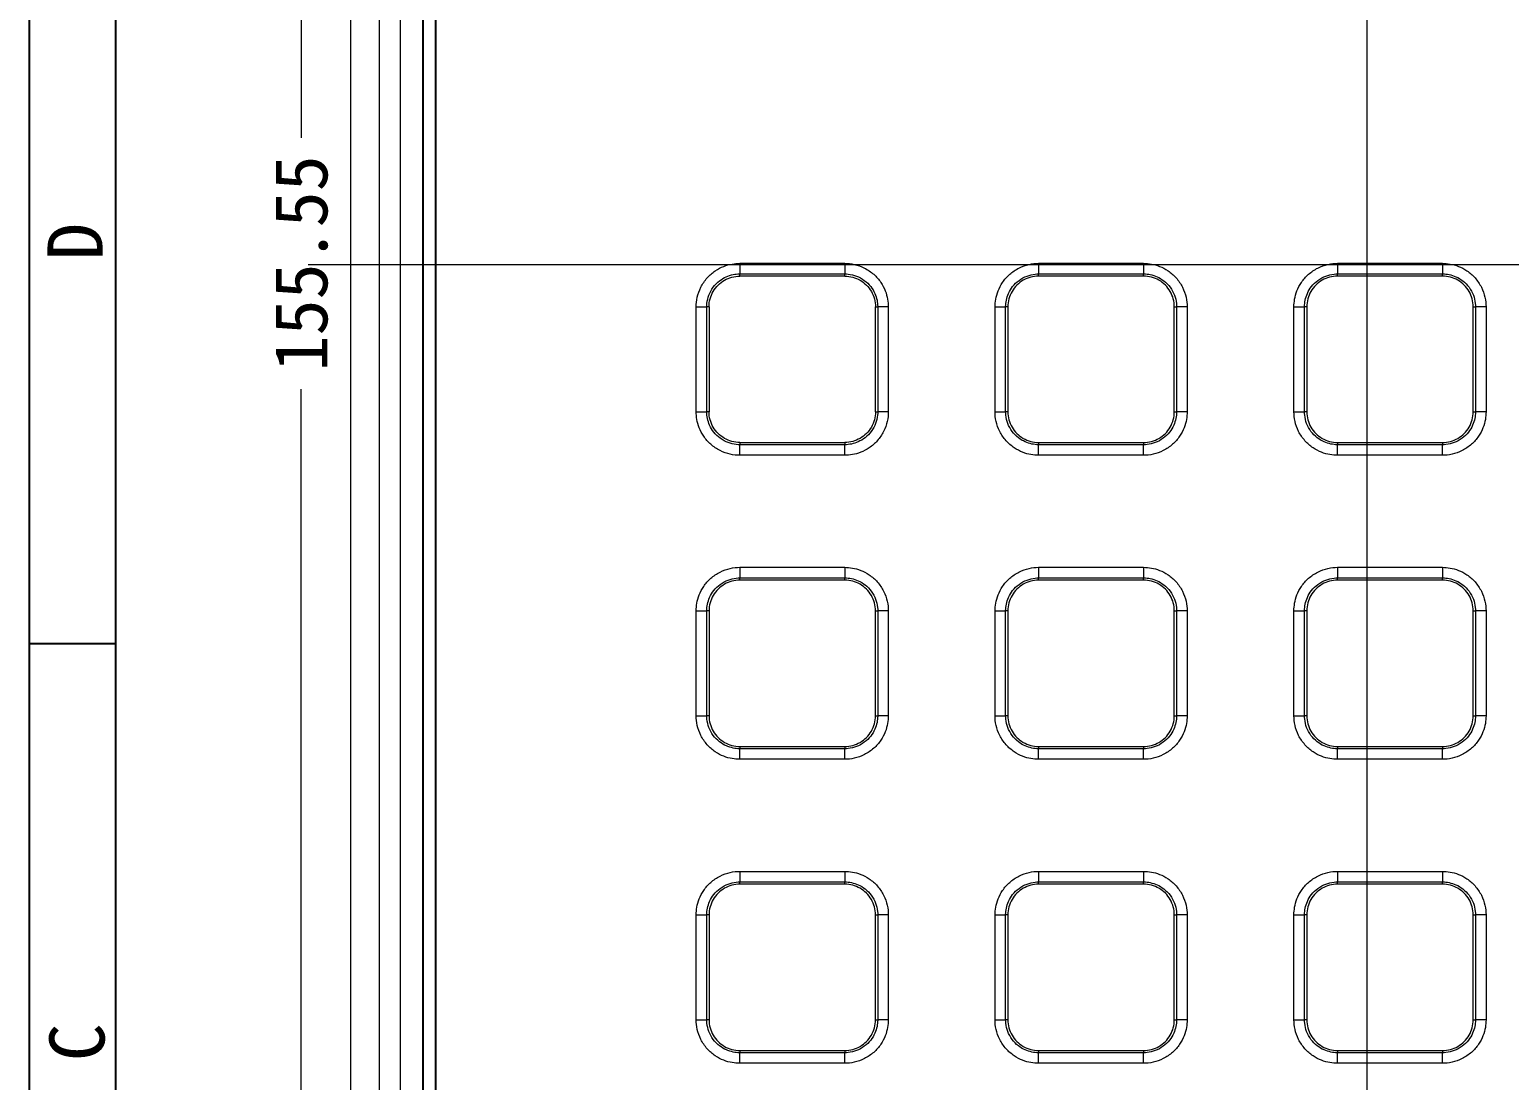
# Model space of a CAD drawing. Header units: inches. Extents: x 891 to 1249, y 156 to 796.
# Drawn here: x 895 to 964.8, y 654.4 to 704 of the extents above; entities that cross this region are included whole.
import ezdxf
from ezdxf.enums import TextEntityAlignment as Align
from ezdxf.lldxf.tags import DXFTag

# ---------------------------------------------------------------- set-up
doc = ezdxf.new("R2010")
doc.units = ezdxf.units.IN
doc.header["$MEASUREMENT"] = 0
doc.layers.add('10', color=7, linetype='Continuous', true_color=0xffffff)
doc.layers.add('50', color=7, linetype='Continuous')
doc.layers.add('dim', color=82, linetype='Continuous', lineweight=9)
doc.styles.add('宋体', font='SimSun.ttf', dxfattribs={"width": 0.7})
tags = doc.linetypes.add('PHANTOM', pattern=[2.5, 1.25, -0.25, 0.25, -0.25, 0.25, -0.25]).pattern_tags.tags
tags[14:15] = [DXFTag(74, 4), DXFTag(75, 0), DXFTag(340, '0'), DXFTag(46, 0.0), DXFTag(50, 0.0), DXFTag(44, 0.0), DXFTag(45, 0.0)]
tags[12:13] = [DXFTag(74, 4), DXFTag(75, 0), DXFTag(340, '0'), DXFTag(46, 0.0), DXFTag(50, 0.0), DXFTag(44, 0.0), DXFTag(45, 0.0)]
tags[10:11] = [DXFTag(74, 4), DXFTag(75, 0), DXFTag(340, '0'), DXFTag(46, 0.0), DXFTag(50, 0.0), DXFTag(44, 0.0), DXFTag(45, 0.0)]
tags[8:9] = [DXFTag(74, 4), DXFTag(75, 0), DXFTag(340, '0'), DXFTag(46, 0.0), DXFTag(50, 0.0), DXFTag(44, 0.0), DXFTag(45, 0.0)]
tags[6:7] = [DXFTag(74, 4), DXFTag(75, 0), DXFTag(340, '0'), DXFTag(46, 0.0), DXFTag(50, 0.0), DXFTag(44, 0.0), DXFTag(45, 0.0)]
tags[4:5] = [DXFTag(74, 4), DXFTag(75, 0), DXFTag(340, '0'), DXFTag(46, 0.0), DXFTag(50, 0.0), DXFTag(44, 0.0), DXFTag(45, 0.0)]
doc.dimstyles.new('2.5', dxfattribs={"dimtxt": 2.5, "dimasz": 2, "dimexe": 0.1, "dimexo": 0.1, "dimgap": 0.1, "dimtad": 0, "dimzin": 0, "dimdsep": 46, "dimtxsty": 'Standard', "dimcen": 0, "dimclrd": 4, "dimclre": 4, "dimclrt": 3, "dimadec": 1, "dimazin": 0, "dimtfac": 1, "dimtofl": 0, "dimtmove": 0, "dimatfit": 3, "dimfxl": 0.18, "dimtolj": 1, "dimtzin": 0, "dimlwd": 9, "dimlwe": 9, "dimarcsym": 0})

# ---------------------------------------------------------------- blocks, each defined once
blk = doc.blocks.new('7')
blk.add_line((2015.951, 384.693), (2010.951, 384.693))
for points in [[(2420.951, 241.193), (2010.951, 241.193), (2010.951, 528.193), (2420.951, 528.193)], [(2415.951, 246.193), (2015.951, 246.193), (2015.951, 523.193), (2415.951, 523.193)]]:
    blk.add_lwpolyline(points, close=True)
at = {"style": '宋体'}
for s, p in [('D', (2013.589, 408.033)), ('C', (2013.699, 361.546))]:
    blk.add_text(s, height=3.2, rotation=90, dxfattribs=at).set_placement(p, align=Align.MIDDLE)
blk = doc.blocks.new('*D91')
at = {"layer": 'Defpoints', "color": 0, "lineweight": 9}
for p in [(907.811, 770.718), (958.072, 770.718), (958.075, 615.169)]:
    blk.add_point(p, dxfattribs=at)
at = {"layer": 'dim', "color": 4, "lineweight": 9}
for p, q in [((957.972, 770.718), (907.711, 770.718)), ((907.811, 768.718), (907.811, 698.877)), ((907.811, 617.169), (907.811, 687.01)), ((957.975, 615.169), (907.711, 615.169))]:
    blk.add_line(p, q, dxfattribs=at)
for points in [[(907.478, 768.718), (908.145, 768.718), (907.811, 770.718)], [(907.478, 617.169), (908.145, 617.169), (907.811, 615.169)]]:
    blk.add_solid(points, dxfattribs=at)
at = {"layer": 'dim', "color": 3, "lineweight": 9, "insert": (907.811, 692.944), "char_height": 2.5, "attachment_point": 5, "rotation": 90}
blk.add_mtext('\\A1;155.55', dxfattribs=at)

msp = doc.modelspace()

# ---------------------------------------------------------------- linework, layer by layer
at = {"layer": '10', "color": 1, "linetype": 'PHANTOM', "lineweight": 9, "ltscale": 8}
for p, q in [((958.072, 773.764), (958.072, 611.962)), ((908.14, 692.892), (1008.005, 692.892))]:
    msp.add_line(p, q, dxfattribs=at)
at = {"layer": '10', "color": 7, "lineweight": 9}
for p, q in [((910.139, 634.614), (910.139, 756.688)), ((911.495, 634.617), (911.495, 756.688)), ((912.494, 634.621), (912.494, 756.688)), ((913.55, 634.623), (913.55, 756.691)), ((913.576, 634.623), (913.576, 756.691)), ((914.128, 712.392), (914.128, 634.621)), ((914.154, 712.392), (914.154, 634.621)), ((928.496, 692.948), (933.448, 692.948)), ((928.496, 692.948), (928.496, 692.448)), ((942.596, 692.948), (947.548, 692.948)), ((947.548, 692.948), (947.548, 692.448)), ((956.696, 692.948), (961.648, 692.948)), ((961.648, 692.948), (961.648, 692.448)), ((928.496, 692.448), (933.448, 692.448)), ((928.496, 692.342), (928.496, 692.448)), ((933.448, 692.342), (928.496, 692.342)), ((933.448, 692.342), (933.448, 692.448)), ((942.596, 692.448), (947.548, 692.448)), ((942.596, 692.342), (942.596, 692.448)), ((947.548, 692.342), (942.596, 692.342)), ((947.548, 692.342), (947.548, 692.448)), ((956.696, 692.448), (961.648, 692.448)), ((956.696, 692.342), (956.696, 692.448)), ((961.648, 692.342), (956.696, 692.342)), ((961.648, 692.342), (961.648, 692.448)), ((926.441, 685.94), (926.441, 690.893)), ((926.94, 685.94), (926.94, 690.893)), ((927.047, 690.893), (926.94, 690.893)), ((927.047, 690.893), (927.047, 685.94)), ((934.897, 685.94), (934.897, 690.893)), ((934.897, 690.893), (935.004, 690.893)), ((935.503, 690.893), (935.004, 690.893)), ((935.004, 690.893), (935.004, 685.94)), ((935.503, 690.893), (935.503, 685.94)), ((940.541, 685.94), (940.541, 690.893)), ((940.541, 690.893), (941.04, 690.893)), ((941.04, 685.94), (941.04, 690.893)), ((941.147, 690.893), (941.04, 690.893)), ((941.147, 690.893), (941.147, 685.94)), ((948.997, 685.94), (948.997, 690.893)), ((948.997, 690.893), (949.104, 690.893)), ((949.104, 690.893), (949.104, 685.94)), ((949.603, 690.893), (949.603, 685.94)), ((954.641, 685.94), (954.641, 690.893)), ((954.641, 690.893), (955.14, 690.893)), ((955.14, 685.94), (955.14, 690.893)), ((955.247, 690.893), (955.14, 690.893)), ((955.247, 690.893), (955.247, 685.94)), ((963.097, 690.893), (963.204, 690.893)), ((963.097, 685.94), (963.097, 690.893)), ((963.204, 690.893), (963.204, 685.94)), ((963.703, 690.893), (963.703, 685.94)), ((926.441, 685.94), (926.94, 685.94)), ((927.047, 685.94), (926.94, 685.94)), ((934.897, 685.94), (935.004, 685.94)), ((941.147, 685.94), (941.04, 685.94)), ((948.997, 685.94), (949.104, 685.94)), ((949.603, 685.94), (949.104, 685.94)), ((955.247, 685.94), (955.14, 685.94)), ((963.097, 685.94), (963.204, 685.94)), ((963.703, 685.94), (963.204, 685.94)), ((928.496, 684.491), (928.496, 684.385)), ((928.496, 684.491), (933.448, 684.491)), ((933.448, 684.385), (928.496, 684.385)), ((933.448, 684.491), (933.448, 684.385)), ((933.448, 683.886), (933.448, 684.385)), ((942.596, 684.491), (942.596, 684.385)), ((942.596, 684.491), (947.548, 684.491)), ((942.596, 683.886), (942.596, 684.385)), ((947.548, 684.385), (942.596, 684.385)), ((947.548, 684.491), (947.548, 684.385)), ((956.696, 684.491), (956.696, 684.385)), ((956.696, 684.491), (961.648, 684.491)), ((956.696, 683.886), (956.696, 684.385)), ((961.648, 684.385), (956.696, 684.385)), ((961.648, 684.491), (961.648, 684.385)), ((933.448, 683.886), (928.496, 683.886)), ((947.548, 683.886), (942.596, 683.886)), ((961.648, 683.886), (956.696, 683.886)), ((928.496, 678.598), (933.448, 678.598)), ((933.448, 678.598), (933.448, 678.098)), ((942.596, 678.598), (947.548, 678.598)), ((947.548, 678.598), (947.548, 678.098)), ((956.696, 678.598), (961.648, 678.598)), ((961.648, 678.598), (961.648, 678.098)), ((928.496, 678.098), (933.448, 678.098)), ((928.496, 677.992), (928.496, 678.098)), ((933.448, 677.992), (928.496, 677.992)), ((933.448, 677.992), (933.448, 678.098)), ((942.596, 678.098), (947.548, 678.098)), ((942.596, 677.992), (942.596, 678.098)), ((947.548, 677.992), (942.596, 677.992)), ((947.548, 677.992), (947.548, 678.098)), ((956.696, 678.098), (961.648, 678.098)), ((956.696, 677.992), (956.696, 678.098)), ((961.648, 677.992), (956.696, 677.992)), ((961.648, 677.992), (961.648, 678.098)), ((926.441, 671.59), (926.441, 676.543)), ((926.441, 676.543), (926.94, 676.543)), ((926.94, 671.59), (926.94, 676.543)), ((927.047, 676.543), (926.94, 676.543)), ((927.047, 676.543), (927.047, 671.59)), ((934.897, 671.59), (934.897, 676.543)), ((934.897, 676.543), (935.004, 676.543)), ((935.004, 676.543), (935.004, 671.59)), ((935.503, 676.543), (935.503, 671.59)), ((940.541, 671.59), (940.541, 676.543)), ((940.541, 676.543), (941.04, 676.543)), ((941.04, 671.59), (941.04, 676.543)), ((941.147, 676.543), (941.04, 676.543)), ((941.147, 676.543), (941.147, 671.59)), ((948.997, 671.59), (948.997, 676.543)), ((948.997, 676.543), (949.104, 676.543)), ((949.104, 676.543), (949.104, 671.59)), ((949.603, 676.543), (949.603, 671.59)), ((954.641, 671.59), (954.641, 676.543)), ((954.641, 676.543), (955.14, 676.543)), ((955.14, 671.59), (955.14, 676.543)), ((955.247, 676.543), (955.14, 676.543)), ((955.247, 676.543), (955.247, 671.59)), ((963.097, 671.59), (963.097, 676.543)), ((963.097, 676.543), (963.204, 676.543)), ((963.204, 676.543), (963.204, 671.59)), ((963.703, 676.543), (963.703, 671.59)), ((927.047, 671.59), (926.94, 671.59)), ((934.897, 671.59), (935.004, 671.59)), ((935.503, 671.59), (935.004, 671.59)), ((941.147, 671.59), (941.04, 671.59)), ((948.997, 671.59), (949.104, 671.59)), ((949.603, 671.59), (949.104, 671.59)), ((955.247, 671.59), (955.14, 671.59)), ((963.097, 671.59), (963.204, 671.59)), ((963.703, 671.59), (963.204, 671.59)), ((928.496, 670.141), (928.496, 670.035)), ((928.496, 670.141), (933.448, 670.141)), ((928.496, 669.536), (928.496, 670.035)), ((933.448, 670.035), (928.496, 670.035)), ((933.448, 669.536), (928.496, 669.536)), ((933.448, 670.141), (933.448, 670.035)), ((942.596, 670.141), (942.596, 670.035)), ((942.596, 670.141), (947.548, 670.141)), ((942.596, 669.536), (942.596, 670.035)), ((947.548, 670.035), (942.596, 670.035)), ((947.548, 669.536), (942.596, 669.536)), ((947.548, 670.141), (947.548, 670.035)), ((956.696, 670.141), (956.696, 670.035)), ((956.696, 670.141), (961.648, 670.141)), ((956.696, 669.536), (956.696, 670.035)), ((961.648, 670.035), (956.696, 670.035)), ((961.648, 669.536), (956.696, 669.536)), ((961.648, 670.141), (961.648, 670.035)), ((928.496, 664.248), (933.448, 664.248)), ((933.448, 664.248), (933.448, 663.748)), ((942.596, 664.248), (947.548, 664.248)), ((947.548, 664.248), (947.548, 663.748)), ((956.696, 664.248), (961.648, 664.248)), ((961.648, 664.248), (961.648, 663.748)), ((928.496, 663.748), (933.448, 663.748)), ((928.496, 663.642), (928.496, 663.748)), ((933.448, 663.642), (928.496, 663.642)), ((933.448, 663.642), (933.448, 663.748)), ((942.596, 663.748), (947.548, 663.748)), ((942.596, 663.642), (942.596, 663.748)), ((947.548, 663.642), (942.596, 663.642)), ((947.548, 663.642), (947.548, 663.748)), ((956.696, 663.748), (961.648, 663.748)), ((956.696, 663.642), (956.696, 663.748)), ((961.648, 663.642), (956.696, 663.642)), ((961.648, 663.642), (961.648, 663.748)), ((926.441, 657.24), (926.441, 662.193)), ((926.441, 662.193), (926.94, 662.193)), ((926.94, 657.24), (926.94, 662.193)), ((927.047, 662.193), (926.94, 662.193)), ((927.047, 662.193), (927.047, 657.24)), ((934.897, 657.24), (934.897, 662.193)), ((934.897, 662.193), (935.004, 662.193)), ((935.004, 662.193), (935.004, 657.24)), ((935.503, 662.193), (935.503, 657.24)), ((940.541, 657.24), (940.541, 662.193)), ((940.541, 662.193), (941.04, 662.193)), ((941.04, 657.24), (941.04, 662.193)), ((941.147, 662.193), (941.04, 662.193)), ((941.147, 662.193), (941.147, 657.24)), ((948.997, 657.24), (948.997, 662.193)), ((948.997, 662.193), (949.104, 662.193)), ((949.104, 662.193), (949.104, 657.24)), ((949.603, 662.193), (949.603, 657.24)), ((954.641, 657.24), (954.641, 662.193)), ((954.641, 662.193), (955.14, 662.193)), ((955.14, 657.24), (955.14, 662.193)), ((955.247, 662.193), (955.14, 662.193)), ((955.247, 662.193), (955.247, 657.24)), ((963.097, 657.24), (963.097, 662.193)), ((963.097, 662.193), (963.204, 662.193)), ((963.204, 662.193), (963.204, 657.24)), ((963.703, 662.193), (963.703, 657.24)), ((927.047, 657.24), (926.94, 657.24)), ((934.897, 657.24), (935.004, 657.24)), ((935.503, 657.24), (935.004, 657.24)), ((941.147, 657.24), (941.04, 657.24)), ((948.997, 657.24), (949.104, 657.24)), ((949.603, 657.24), (949.104, 657.24)), ((955.247, 657.24), (955.14, 657.24)), ((963.097, 657.24), (963.204, 657.24)), ((963.703, 657.24), (963.204, 657.24)), ((928.496, 655.791), (928.496, 655.685)), ((928.496, 655.791), (933.448, 655.791)), ((928.496, 655.186), (928.496, 655.685)), ((933.448, 655.685), (928.496, 655.685)), ((933.448, 655.791), (933.448, 655.685)), ((942.596, 655.791), (942.596, 655.685)), ((942.596, 655.791), (947.548, 655.791)), ((942.596, 655.186), (942.596, 655.685)), ((947.548, 655.685), (942.596, 655.685)), ((947.548, 655.791), (947.548, 655.685)), ((956.696, 655.791), (956.696, 655.685)), ((956.696, 655.791), (961.648, 655.791)), ((956.696, 655.186), (956.696, 655.685)), ((961.648, 655.685), (956.696, 655.685)), ((961.648, 655.791), (961.648, 655.685)), ((933.448, 655.186), (928.496, 655.186)), ((947.548, 655.186), (942.596, 655.186)), ((961.648, 655.186), (956.696, 655.186))]:
    msp.add_line(p, q, dxfattribs=at)
for points in [[(926.441, 690.893), (926.441, 691.039), (926.47, 691.337), (926.64, 691.828), (926.945, 692.276), (927.338, 692.614), (927.742, 692.82), (928.136, 692.928), (928.378, 692.948), (928.496, 692.948)], [(933.448, 692.948), (933.595, 692.948), (933.893, 692.918), (934.384, 692.749), (934.832, 692.443), (935.169, 692.05), (935.375, 691.647), (935.483, 691.253), (935.503, 691.01), (935.503, 690.893)], [(940.541, 690.893), (940.541, 691.01), (940.561, 691.253), (940.668, 691.647), (940.875, 692.05), (941.212, 692.443), (941.66, 692.749), (942.151, 692.918), (942.449, 692.948), (942.596, 692.948)], [(942.596, 692.948), (942.596, 692.694), (942.596, 692.461), (942.596, 692.448)], [(947.548, 692.948), (947.666, 692.948), (947.908, 692.928), (948.302, 692.82), (948.705, 692.614), (949.098, 692.277), (949.404, 691.828), (949.574, 691.337), (949.603, 691.039), (949.603, 690.893)], [(954.641, 690.893), (954.641, 691.01), (954.661, 691.253), (954.768, 691.647), (954.975, 692.05), (955.312, 692.443), (955.76, 692.749), (956.251, 692.918), (956.549, 692.948), (956.696, 692.948)], [(956.696, 692.948), (956.696, 692.694), (956.696, 692.461), (956.696, 692.448)], [(961.648, 692.948), (961.766, 692.948), (962.008, 692.928), (962.402, 692.82), (962.805, 692.614), (963.198, 692.277), (963.504, 691.828), (963.674, 691.337), (963.703, 691.039), (963.703, 690.893)], [(949.603, 690.893), (949.35, 690.893), (949.117, 690.893), (949.104, 690.893)], [(963.703, 690.893), (963.45, 690.893), (963.217, 690.893), (963.204, 690.893)], [(928.496, 683.886), (928.349, 683.886), (928.051, 683.915), (927.56, 684.085), (927.112, 684.39), (926.775, 684.783), (926.568, 685.186), (926.461, 685.581), (926.441, 685.823), (926.441, 685.94)], [(935.503, 685.94), (935.503, 685.794), (935.474, 685.496), (935.304, 685.005), (934.999, 684.557), (934.606, 684.22), (934.202, 684.013), (933.808, 683.905), (933.566, 683.886), (933.448, 683.886)], [(942.596, 683.886), (942.478, 683.886), (942.236, 683.905), (941.842, 684.013), (941.439, 684.219), (941.046, 684.556), (940.74, 685.005), (940.57, 685.496), (940.541, 685.794), (940.541, 685.94)], [(940.541, 685.94), (940.794, 685.94), (941.027, 685.94), (941.04, 685.94)], [(949.603, 685.94), (949.603, 685.823), (949.583, 685.581), (949.475, 685.186), (949.269, 684.783), (948.932, 684.39), (948.484, 684.085), (947.993, 683.915), (947.695, 683.886), (947.548, 683.886)], [(956.696, 683.886), (956.578, 683.886), (956.336, 683.905), (955.942, 684.013), (955.539, 684.219), (955.146, 684.556), (954.84, 685.005), (954.67, 685.496), (954.641, 685.794), (954.641, 685.94)], [(954.641, 685.94), (954.894, 685.94), (955.127, 685.94), (955.14, 685.94)], [(963.703, 685.94), (963.703, 685.823), (963.683, 685.581), (963.575, 685.186), (963.369, 684.783), (963.032, 684.39), (962.584, 684.085), (962.093, 683.915), (961.795, 683.886), (961.648, 683.886)], [(947.548, 683.886), (947.548, 684.139), (947.548, 684.372), (947.548, 684.385)], [(961.648, 683.886), (961.648, 684.139), (961.648, 684.372), (961.648, 684.385)], [(926.441, 676.543), (926.441, 676.66), (926.461, 676.903), (926.568, 677.297), (926.775, 677.7), (927.112, 678.093), (927.56, 678.399), (928.051, 678.568), (928.349, 678.598), (928.496, 678.598)], [(928.496, 678.598), (928.496, 678.344), (928.496, 678.111), (928.496, 678.098)], [(933.448, 678.598), (933.566, 678.598), (933.808, 678.578), (934.202, 678.47), (934.605, 678.264), (934.998, 677.927), (935.304, 677.478), (935.474, 676.987), (935.503, 676.689), (935.503, 676.543)], [(940.541, 676.543), (940.541, 676.66), (940.561, 676.903), (940.668, 677.297), (940.875, 677.7), (941.212, 678.093), (941.66, 678.399), (942.151, 678.568), (942.449, 678.598), (942.596, 678.598)], [(942.596, 678.598), (942.596, 678.344), (942.596, 678.111), (942.596, 678.098)], [(947.548, 678.598), (947.666, 678.598), (947.908, 678.578), (948.302, 678.47), (948.705, 678.264), (949.098, 677.927), (949.404, 677.478), (949.574, 676.987), (949.603, 676.689), (949.603, 676.543)], [(954.641, 676.543), (954.641, 676.66), (954.661, 676.903), (954.768, 677.297), (954.975, 677.7), (955.312, 678.093), (955.76, 678.399), (956.251, 678.568), (956.549, 678.598), (956.696, 678.598)], [(956.696, 678.598), (956.696, 678.344), (956.696, 678.111), (956.696, 678.098)], [(961.648, 678.598), (961.766, 678.598), (962.008, 678.578), (962.402, 678.47), (962.805, 678.264), (963.198, 677.927), (963.504, 677.478), (963.674, 676.987), (963.703, 676.689), (963.703, 676.543)], [(935.503, 676.543), (935.25, 676.543), (935.017, 676.543), (935.004, 676.543)], [(949.603, 676.543), (949.35, 676.543), (949.117, 676.543), (949.104, 676.543)], [(963.703, 676.543), (963.45, 676.543), (963.217, 676.543), (963.204, 676.543)], [(928.496, 669.536), (928.378, 669.536), (928.136, 669.555), (927.742, 669.663), (927.339, 669.869), (926.946, 670.206), (926.64, 670.655), (926.47, 671.146), (926.441, 671.444), (926.441, 671.59)], [(926.441, 671.59), (926.694, 671.59), (926.927, 671.59), (926.94, 671.59)], [(935.503, 671.59), (935.503, 671.473), (935.483, 671.231), (935.375, 670.836), (935.169, 670.433), (934.832, 670.04), (934.384, 669.735), (933.893, 669.565), (933.595, 669.536), (933.448, 669.536)], [(942.596, 669.536), (942.478, 669.536), (942.236, 669.555), (941.842, 669.663), (941.439, 669.869), (941.046, 670.206), (940.74, 670.655), (940.57, 671.146), (940.541, 671.444), (940.541, 671.59)], [(940.541, 671.59), (940.794, 671.59), (941.027, 671.59), (941.04, 671.59)], [(949.603, 671.59), (949.603, 671.473), (949.583, 671.231), (949.475, 670.836), (949.269, 670.433), (948.932, 670.04), (948.484, 669.735), (947.993, 669.565), (947.695, 669.536), (947.548, 669.536)], [(956.696, 669.536), (956.578, 669.536), (956.336, 669.555), (955.942, 669.663), (955.539, 669.869), (955.146, 670.206), (954.84, 670.655), (954.67, 671.146), (954.641, 671.444), (954.641, 671.59)], [(954.641, 671.59), (954.894, 671.59), (955.127, 671.59), (955.14, 671.59)], [(963.703, 671.59), (963.703, 671.473), (963.683, 671.231), (963.575, 670.836), (963.369, 670.433), (963.032, 670.04), (962.584, 669.735), (962.093, 669.565), (961.795, 669.536), (961.648, 669.536)], [(933.448, 669.536), (933.448, 669.789), (933.448, 670.022), (933.448, 670.035)], [(947.548, 669.536), (947.548, 669.789), (947.548, 670.022), (947.548, 670.035)], [(961.648, 669.536), (961.648, 669.789), (961.648, 670.022), (961.648, 670.035)], [(926.441, 662.193), (926.441, 662.31), (926.461, 662.553), (926.568, 662.947), (926.775, 663.35), (927.112, 663.743), (927.56, 664.049), (928.051, 664.218), (928.349, 664.248), (928.496, 664.248)], [(928.496, 664.248), (928.496, 663.994), (928.496, 663.761), (928.496, 663.748)], [(933.448, 664.248), (933.566, 664.248), (933.808, 664.228), (934.202, 664.12), (934.605, 663.914), (934.998, 663.577), (935.304, 663.128), (935.474, 662.637), (935.503, 662.339), (935.503, 662.193)], [(940.541, 662.193), (940.541, 662.31), (940.561, 662.553), (940.668, 662.947), (940.875, 663.35), (941.212, 663.743), (941.66, 664.049), (942.151, 664.218), (942.449, 664.248), (942.596, 664.248)], [(942.596, 664.248), (942.596, 663.994), (942.596, 663.761), (942.596, 663.748)], [(947.548, 664.248), (947.666, 664.248), (947.908, 664.228), (948.302, 664.12), (948.705, 663.914), (949.098, 663.577), (949.404, 663.128), (949.574, 662.637), (949.603, 662.339), (949.603, 662.193)], [(954.641, 662.193), (954.641, 662.31), (954.661, 662.553), (954.768, 662.947), (954.975, 663.35), (955.312, 663.743), (955.76, 664.049), (956.251, 664.218), (956.549, 664.248), (956.696, 664.248)], [(956.696, 664.248), (956.696, 663.994), (956.696, 663.761), (956.696, 663.748)], [(961.648, 664.248), (961.766, 664.248), (962.008, 664.228), (962.402, 664.12), (962.805, 663.914), (963.198, 663.577), (963.504, 663.128), (963.674, 662.637), (963.703, 662.339), (963.703, 662.193)], [(935.503, 662.193), (935.25, 662.193), (935.017, 662.193), (935.004, 662.193)], [(949.603, 662.193), (949.35, 662.193), (949.117, 662.193), (949.104, 662.193)], [(963.703, 662.193), (963.45, 662.193), (963.217, 662.193), (963.204, 662.193)], [(928.496, 655.186), (928.378, 655.186), (928.136, 655.205), (927.742, 655.313), (927.339, 655.519), (926.946, 655.856), (926.64, 656.305), (926.47, 656.796), (926.441, 657.094), (926.441, 657.24)], [(926.441, 657.24), (926.694, 657.24), (926.927, 657.24), (926.94, 657.24)], [(935.503, 657.24), (935.503, 657.123), (935.483, 656.881), (935.375, 656.486), (935.169, 656.083), (934.832, 655.69), (934.384, 655.385), (933.893, 655.215), (933.595, 655.186), (933.448, 655.186)], [(942.596, 655.186), (942.478, 655.186), (942.236, 655.205), (941.842, 655.313), (941.439, 655.519), (941.046, 655.856), (940.74, 656.305), (940.57, 656.796), (940.541, 657.094), (940.541, 657.24)], [(940.541, 657.24), (940.794, 657.24), (941.027, 657.24), (941.04, 657.24)], [(949.603, 657.24), (949.603, 657.123), (949.583, 656.881), (949.475, 656.486), (949.269, 656.083), (948.932, 655.69), (948.484, 655.385), (947.993, 655.215), (947.695, 655.186), (947.548, 655.186)], [(956.696, 655.186), (956.578, 655.186), (956.336, 655.205), (955.942, 655.313), (955.539, 655.519), (955.146, 655.856), (954.84, 656.305), (954.67, 656.796), (954.641, 657.094), (954.641, 657.24)], [(954.641, 657.24), (954.894, 657.24), (955.127, 657.24), (955.14, 657.24)], [(963.703, 657.24), (963.703, 657.123), (963.683, 656.881), (963.575, 656.486), (963.369, 656.083), (963.032, 655.69), (962.584, 655.385), (962.093, 655.215), (961.795, 655.186), (961.648, 655.186)], [(933.448, 655.186), (933.448, 655.439), (933.448, 655.672), (933.448, 655.685)], [(947.548, 655.186), (947.548, 655.439), (947.548, 655.672), (947.548, 655.685)], [(961.648, 655.186), (961.648, 655.439), (961.648, 655.672), (961.648, 655.685)]]:
    msp.add_open_spline(points, degree=3, dxfattribs=at)
for points, weights in [([(933.448, 692.948), (933.448, 692.667), (933.448, 692.463), (933.448, 692.448)], [1.15917091125, 0.946943870358, 0.946943029588, 1.15916838894]), ([(926.441, 690.893), (926.722, 690.893), (926.926, 690.893), (926.94, 690.893)], [1.15917091125, 0.946943870358, 0.946943029587, 1.15916838893]), ([(935.503, 685.94), (935.222, 685.94), (935.018, 685.94), (935.004, 685.94)], [1.15917091125, 0.946943870358, 0.946943029587, 1.15916838893]), ([(928.496, 683.886), (928.496, 684.167), (928.496, 684.37), (928.496, 684.385)], [1.15917091125, 0.946943870358, 0.946943029588, 1.15916838893])]:
    msp.add_rational_spline(points, weights, degree=3, dxfattribs=at)
for points, knots in [([(926.94, 690.893), (926.94, 690.948), (926.95, 691.134), (927.027, 691.457), (927.227, 691.826), (927.516, 692.123), (927.843, 692.32), (928.168, 692.424), (928.385, 692.448), (928.491, 692.448), (928.496, 692.448)], [0, 0, 0, 0, 0.067173, 0.228981, 0.404601, 0.577576, 0.732529, 0.87048, 0.99387, 1, 1, 1, 1]), ([(927.047, 690.893), (927.047, 691.019), (927.08, 691.272), (927.226, 691.626), (927.459, 691.93), (927.763, 692.162), (928.116, 692.309), (928.369, 692.342), (928.496, 692.342)], [0, 0, 0, 0, 0.166752, 0.333395, 0.500028, 0.666655, 0.83328, 1, 1, 1, 1]), ([(933.448, 692.448), (933.503, 692.448), (933.69, 692.438), (934.013, 692.362), (934.382, 692.161), (934.679, 691.873), (934.876, 691.545), (934.98, 691.221), (935.003, 691.003), (935.004, 690.898), (935.004, 690.893)], [0, 0, 0, 0, 0.067173, 0.228981, 0.404601, 0.577576, 0.732529, 0.87048, 0.99387, 1, 1, 1, 1]), ([(933.448, 692.342), (933.575, 692.342), (933.828, 692.309), (934.181, 692.162), (934.485, 691.929), (934.718, 691.626), (934.864, 691.272), (934.897, 691.019), (934.897, 690.893)], [0, 0, 0, 0, 0.166752, 0.333395, 0.500028, 0.666655, 0.83328, 1, 1, 1, 1]), ([(941.04, 690.893), (941.04, 690.898), (941.041, 691.003), (941.064, 691.221), (941.168, 691.545), (941.365, 691.872), (941.662, 692.161), (942.031, 692.362), (942.354, 692.438), (942.541, 692.448), (942.596, 692.448)], [0, 0, 0, 0, 0.006102, 0.129463, 0.267378, 0.422286, 0.595241, 0.770902, 0.932777, 1, 1, 1, 1]), ([(942.596, 692.342), (942.469, 692.342), (942.216, 692.309), (941.863, 692.162), (941.559, 691.93), (941.326, 691.626), (941.18, 691.272), (941.147, 691.019), (941.147, 690.893)], [0, 0, 0, 0, 0.16672, 0.333345, 0.499972, 0.666605, 0.833248, 1, 1, 1, 1]), ([(947.548, 692.448), (947.553, 692.448), (947.658, 692.448), (947.876, 692.425), (948.2, 692.32), (948.528, 692.123), (948.817, 691.827), (949.017, 691.458), (949.094, 691.134), (949.104, 690.948), (949.104, 690.893)], [0, 0, 0, 0, 0.006102, 0.129463, 0.267378, 0.422286, 0.595241, 0.770902, 0.932777, 1, 1, 1, 1]), ([(948.997, 690.893), (948.997, 691.019), (948.964, 691.272), (948.818, 691.626), (948.585, 691.929), (948.281, 692.162), (947.928, 692.309), (947.675, 692.342), (947.548, 692.342)], [0, 0, 0, 0, 0.16672, 0.333345, 0.499972, 0.666605, 0.833248, 1, 1, 1, 1]), ([(955.14, 690.893), (955.14, 690.898), (955.141, 691.003), (955.164, 691.221), (955.268, 691.545), (955.465, 691.872), (955.762, 692.161), (956.131, 692.362), (956.454, 692.438), (956.641, 692.448), (956.696, 692.448)], [0, 0, 0, 0, 0.006102, 0.129463, 0.267378, 0.422286, 0.595241, 0.770902, 0.932777, 1, 1, 1, 1]), ([(956.696, 692.342), (956.569, 692.342), (956.316, 692.309), (955.963, 692.162), (955.659, 691.93), (955.426, 691.626), (955.28, 691.272), (955.247, 691.019), (955.247, 690.893)], [0, 0, 0, 0, 0.16672, 0.333345, 0.499972, 0.666605, 0.833248, 1, 1, 1, 1]), ([(961.648, 692.448), (961.653, 692.448), (961.758, 692.448), (961.976, 692.425), (962.3, 692.32), (962.628, 692.123), (962.917, 691.827), (963.117, 691.458), (963.194, 691.134), (963.204, 690.948), (963.204, 690.893)], [0, 0, 0, 0, 0.006102, 0.129463, 0.267378, 0.422286, 0.595241, 0.770902, 0.932777, 1, 1, 1, 1]), ([(963.097, 690.893), (963.097, 691.019), (963.064, 691.272), (962.918, 691.626), (962.685, 691.929), (962.381, 692.162), (962.028, 692.309), (961.775, 692.342), (961.648, 692.342)], [0, 0, 0, 0, 0.16672, 0.333345, 0.499972, 0.666605, 0.833248, 1, 1, 1, 1]), ([(928.496, 684.385), (928.441, 684.385), (928.254, 684.395), (927.931, 684.471), (927.562, 684.672), (927.265, 684.961), (927.068, 685.288), (926.964, 685.612), (926.941, 685.83), (926.94, 685.935), (926.94, 685.94)], [0, 0, 0, 0, 0.067173, 0.228981, 0.404601, 0.577576, 0.732529, 0.87048, 0.99387, 1, 1, 1, 1]), ([(928.496, 684.491), (928.369, 684.491), (928.116, 684.524), (927.763, 684.671), (927.459, 684.904), (927.226, 685.207), (927.08, 685.561), (927.047, 685.814), (927.047, 685.94)], [0, 0, 0, 0, 0.166752, 0.333395, 0.500028, 0.666655, 0.83328, 1, 1, 1, 1]), ([(935.004, 685.94), (935.004, 685.886), (934.994, 685.699), (934.917, 685.376), (934.717, 685.007), (934.428, 684.71), (934.1, 684.513), (933.776, 684.409), (933.558, 684.385), (933.453, 684.385), (933.448, 684.385)], [0, 0, 0, 0, 0.067173, 0.228981, 0.404601, 0.577576, 0.732529, 0.87048, 0.99387, 1, 1, 1, 1]), ([(934.897, 685.94), (934.897, 685.814), (934.864, 685.561), (934.718, 685.207), (934.485, 684.904), (934.181, 684.671), (933.828, 684.524), (933.574, 684.491), (933.448, 684.491)], [0, 0, 0, 0, 0.166752, 0.333395, 0.500028, 0.666655, 0.83328, 1, 1, 1, 1]), ([(942.596, 684.385), (942.591, 684.385), (942.486, 684.385), (942.268, 684.409), (941.944, 684.513), (941.616, 684.71), (941.327, 685.006), (941.127, 685.376), (941.05, 685.699), (941.04, 685.886), (941.04, 685.94)], [0, 0, 0, 0, 0.006102, 0.129463, 0.267378, 0.422286, 0.595241, 0.770902, 0.932777, 1, 1, 1, 1]), ([(941.147, 685.94), (941.147, 685.814), (941.18, 685.561), (941.326, 685.207), (941.559, 684.904), (941.863, 684.671), (942.216, 684.524), (942.469, 684.491), (942.596, 684.491)], [0, 0, 0, 0, 0.16672, 0.333345, 0.499972, 0.666605, 0.833248, 1, 1, 1, 1]), ([(949.104, 685.94), (949.104, 685.935), (949.103, 685.83), (949.08, 685.612), (948.976, 685.288), (948.779, 684.961), (948.482, 684.672), (948.113, 684.471), (947.79, 684.395), (947.603, 684.385), (947.548, 684.385)], [0, 0, 0, 0, 0.006102, 0.129463, 0.267378, 0.422286, 0.595241, 0.770902, 0.932777, 1, 1, 1, 1]), ([(947.548, 684.491), (947.674, 684.491), (947.928, 684.524), (948.281, 684.671), (948.585, 684.904), (948.818, 685.207), (948.964, 685.561), (948.997, 685.814), (948.997, 685.94)], [0, 0, 0, 0, 0.16672, 0.333345, 0.499972, 0.666605, 0.833248, 1, 1, 1, 1]), ([(956.696, 684.385), (956.691, 684.385), (956.586, 684.385), (956.368, 684.409), (956.044, 684.513), (955.716, 684.71), (955.427, 685.006), (955.227, 685.376), (955.15, 685.699), (955.14, 685.886), (955.14, 685.94)], [0, 0, 0, 0, 0.006102, 0.129463, 0.267378, 0.422286, 0.595241, 0.770902, 0.932777, 1, 1, 1, 1]), ([(955.247, 685.94), (955.247, 685.814), (955.28, 685.561), (955.426, 685.207), (955.659, 684.904), (955.963, 684.671), (956.316, 684.524), (956.569, 684.491), (956.696, 684.491)], [0, 0, 0, 0, 0.16672, 0.333345, 0.499972, 0.666605, 0.833248, 1, 1, 1, 1]), ([(963.204, 685.94), (963.204, 685.935), (963.203, 685.83), (963.18, 685.612), (963.076, 685.288), (962.879, 684.961), (962.582, 684.672), (962.213, 684.471), (961.89, 684.395), (961.703, 684.385), (961.648, 684.385)], [0, 0, 0, 0, 0.006102, 0.129463, 0.267378, 0.422286, 0.595241, 0.770902, 0.932777, 1, 1, 1, 1]), ([(961.648, 684.491), (961.774, 684.491), (962.028, 684.524), (962.381, 684.671), (962.685, 684.904), (962.918, 685.207), (963.064, 685.561), (963.097, 685.814), (963.097, 685.94)], [0, 0, 0, 0, 0.16672, 0.333345, 0.499972, 0.666605, 0.833248, 1, 1, 1, 1]), ([(926.94, 676.543), (926.94, 676.548), (926.941, 676.653), (926.964, 676.871), (927.068, 677.195), (927.265, 677.522), (927.562, 677.811), (927.931, 678.012), (928.254, 678.088), (928.441, 678.098), (928.496, 678.098)], [0, 0, 0, 0, 0.006102, 0.129463, 0.267378, 0.422286, 0.595241, 0.770902, 0.932777, 1, 1, 1, 1]), ([(928.496, 677.992), (928.369, 677.992), (928.116, 677.959), (927.763, 677.812), (927.459, 677.58), (927.226, 677.276), (927.08, 676.922), (927.047, 676.669), (927.047, 676.543)], [0, 0, 0, 0, 0.16672, 0.333345, 0.499972, 0.666605, 0.833248, 1, 1, 1, 1]), ([(933.448, 678.098), (933.453, 678.098), (933.558, 678.098), (933.776, 678.075), (934.1, 677.97), (934.428, 677.773), (934.717, 677.477), (934.917, 677.108), (934.994, 676.784), (935.004, 676.598), (935.004, 676.543)], [0, 0, 0, 0, 0.006102, 0.129463, 0.267378, 0.422286, 0.595241, 0.770902, 0.932777, 1, 1, 1, 1]), ([(934.897, 676.543), (934.897, 676.669), (934.864, 676.922), (934.718, 677.276), (934.485, 677.579), (934.181, 677.812), (933.828, 677.959), (933.575, 677.992), (933.448, 677.992)], [0, 0, 0, 0, 0.16672, 0.333345, 0.499972, 0.666605, 0.833248, 1, 1, 1, 1]), ([(941.04, 676.543), (941.04, 676.548), (941.041, 676.653), (941.064, 676.871), (941.168, 677.195), (941.365, 677.522), (941.662, 677.811), (942.031, 678.012), (942.354, 678.088), (942.541, 678.098), (942.596, 678.098)], [0, 0, 0, 0, 0.006102, 0.129463, 0.267378, 0.422286, 0.595241, 0.770902, 0.932777, 1, 1, 1, 1]), ([(942.596, 677.992), (942.469, 677.992), (942.216, 677.959), (941.863, 677.812), (941.559, 677.58), (941.326, 677.276), (941.18, 676.922), (941.147, 676.669), (941.147, 676.543)], [0, 0, 0, 0, 0.16672, 0.333345, 0.499972, 0.666605, 0.833248, 1, 1, 1, 1]), ([(947.548, 678.098), (947.553, 678.098), (947.658, 678.098), (947.876, 678.075), (948.2, 677.97), (948.528, 677.773), (948.817, 677.477), (949.017, 677.108), (949.094, 676.784), (949.104, 676.598), (949.104, 676.543)], [0, 0, 0, 0, 0.006102, 0.129463, 0.267378, 0.422286, 0.595241, 0.770902, 0.932777, 1, 1, 1, 1]), ([(948.997, 676.543), (948.997, 676.669), (948.964, 676.922), (948.818, 677.276), (948.585, 677.579), (948.281, 677.812), (947.928, 677.959), (947.675, 677.992), (947.548, 677.992)], [0, 0, 0, 0, 0.16672, 0.333345, 0.499972, 0.666605, 0.833248, 1, 1, 1, 1]), ([(955.14, 676.543), (955.14, 676.548), (955.141, 676.653), (955.164, 676.871), (955.268, 677.195), (955.465, 677.522), (955.762, 677.811), (956.131, 678.012), (956.454, 678.088), (956.641, 678.098), (956.696, 678.098)], [0, 0, 0, 0, 0.006102, 0.129463, 0.267378, 0.422286, 0.595241, 0.770902, 0.932777, 1, 1, 1, 1]), ([(956.696, 677.992), (956.569, 677.992), (956.316, 677.959), (955.963, 677.812), (955.659, 677.58), (955.426, 677.276), (955.28, 676.922), (955.247, 676.669), (955.247, 676.543)], [0, 0, 0, 0, 0.16672, 0.333345, 0.499972, 0.666605, 0.833248, 1, 1, 1, 1]), ([(961.648, 678.098), (961.653, 678.098), (961.758, 678.098), (961.976, 678.075), (962.3, 677.97), (962.628, 677.773), (962.917, 677.477), (963.117, 677.108), (963.194, 676.784), (963.204, 676.598), (963.204, 676.543)], [0, 0, 0, 0, 0.006102, 0.129463, 0.267378, 0.422286, 0.595241, 0.770902, 0.932777, 1, 1, 1, 1]), ([(963.097, 676.543), (963.097, 676.669), (963.064, 676.922), (962.918, 677.276), (962.685, 677.579), (962.381, 677.812), (962.028, 677.959), (961.775, 677.992), (961.648, 677.992)], [0, 0, 0, 0, 0.16672, 0.333345, 0.499972, 0.666605, 0.833248, 1, 1, 1, 1]), ([(928.496, 670.035), (928.491, 670.035), (928.386, 670.035), (928.168, 670.059), (927.844, 670.163), (927.516, 670.36), (927.227, 670.656), (927.027, 671.026), (926.95, 671.349), (926.94, 671.536), (926.94, 671.59)], [0, 0, 0, 0, 0.006102, 0.129463, 0.267378, 0.422286, 0.595241, 0.770902, 0.932777, 1, 1, 1, 1]), ([(927.047, 671.59), (927.047, 671.464), (927.08, 671.211), (927.226, 670.857), (927.459, 670.554), (927.763, 670.321), (928.116, 670.174), (928.369, 670.141), (928.496, 670.141)], [0, 0, 0, 0, 0.16672, 0.333345, 0.499972, 0.666605, 0.833248, 1, 1, 1, 1]), ([(935.004, 671.59), (935.004, 671.585), (935.003, 671.48), (934.98, 671.262), (934.876, 670.938), (934.679, 670.611), (934.382, 670.322), (934.013, 670.121), (933.69, 670.045), (933.503, 670.035), (933.448, 670.035)], [0, 0, 0, 0, 0.006102, 0.129463, 0.267378, 0.422286, 0.595241, 0.770902, 0.932777, 1, 1, 1, 1]), ([(933.448, 670.141), (933.574, 670.141), (933.828, 670.174), (934.181, 670.321), (934.485, 670.554), (934.718, 670.857), (934.864, 671.211), (934.897, 671.464), (934.897, 671.59)], [0, 0, 0, 0, 0.16672, 0.333345, 0.499972, 0.666605, 0.833248, 1, 1, 1, 1]), ([(942.596, 670.035), (942.591, 670.035), (942.486, 670.035), (942.268, 670.059), (941.944, 670.163), (941.616, 670.36), (941.327, 670.656), (941.127, 671.026), (941.05, 671.349), (941.04, 671.536), (941.04, 671.59)], [0, 0, 0, 0, 0.006102, 0.129463, 0.267378, 0.422286, 0.595241, 0.770902, 0.932777, 1, 1, 1, 1]), ([(941.147, 671.59), (941.147, 671.464), (941.18, 671.211), (941.326, 670.857), (941.559, 670.554), (941.863, 670.321), (942.216, 670.174), (942.469, 670.141), (942.596, 670.141)], [0, 0, 0, 0, 0.16672, 0.333345, 0.499972, 0.666605, 0.833248, 1, 1, 1, 1]), ([(949.104, 671.59), (949.104, 671.585), (949.103, 671.48), (949.08, 671.262), (948.976, 670.938), (948.779, 670.611), (948.482, 670.322), (948.113, 670.121), (947.79, 670.045), (947.603, 670.035), (947.548, 670.035)], [0, 0, 0, 0, 0.006102, 0.129463, 0.267378, 0.422286, 0.595241, 0.770902, 0.932777, 1, 1, 1, 1]), ([(947.548, 670.141), (947.674, 670.141), (947.928, 670.174), (948.281, 670.321), (948.585, 670.554), (948.818, 670.857), (948.964, 671.211), (948.997, 671.464), (948.997, 671.59)], [0, 0, 0, 0, 0.16672, 0.333345, 0.499972, 0.666605, 0.833248, 1, 1, 1, 1]), ([(956.696, 670.035), (956.691, 670.035), (956.586, 670.035), (956.368, 670.059), (956.044, 670.163), (955.716, 670.36), (955.427, 670.656), (955.227, 671.026), (955.15, 671.349), (955.14, 671.536), (955.14, 671.59)], [0, 0, 0, 0, 0.006102, 0.129463, 0.267378, 0.422286, 0.595241, 0.770902, 0.932777, 1, 1, 1, 1]), ([(955.247, 671.59), (955.247, 671.464), (955.28, 671.211), (955.426, 670.857), (955.659, 670.554), (955.963, 670.321), (956.316, 670.174), (956.569, 670.141), (956.696, 670.141)], [0, 0, 0, 0, 0.16672, 0.333345, 0.499972, 0.666605, 0.833248, 1, 1, 1, 1]), ([(963.204, 671.59), (963.204, 671.585), (963.203, 671.48), (963.18, 671.262), (963.076, 670.938), (962.879, 670.611), (962.582, 670.322), (962.213, 670.121), (961.89, 670.045), (961.703, 670.035), (961.648, 670.035)], [0, 0, 0, 0, 0.006102, 0.129463, 0.267378, 0.422286, 0.595241, 0.770902, 0.932777, 1, 1, 1, 1]), ([(961.648, 670.141), (961.774, 670.141), (962.028, 670.174), (962.381, 670.321), (962.685, 670.554), (962.918, 670.857), (963.064, 671.211), (963.097, 671.464), (963.097, 671.59)], [0, 0, 0, 0, 0.16672, 0.333345, 0.499972, 0.666605, 0.833248, 1, 1, 1, 1]), ([(926.94, 662.193), (926.94, 662.198), (926.941, 662.303), (926.964, 662.521), (927.068, 662.845), (927.265, 663.172), (927.562, 663.461), (927.931, 663.662), (928.254, 663.738), (928.441, 663.748), (928.496, 663.748)], [0, 0, 0, 0, 0.006102, 0.129463, 0.267378, 0.422286, 0.595241, 0.770902, 0.932777, 1, 1, 1, 1]), ([(928.496, 663.642), (928.369, 663.642), (928.116, 663.609), (927.763, 663.462), (927.459, 663.23), (927.226, 662.926), (927.08, 662.572), (927.047, 662.319), (927.047, 662.193)], [0, 0, 0, 0, 0.16672, 0.333345, 0.499972, 0.666605, 0.833248, 1, 1, 1, 1]), ([(933.448, 663.748), (933.453, 663.748), (933.558, 663.748), (933.776, 663.725), (934.1, 663.62), (934.428, 663.423), (934.717, 663.127), (934.917, 662.758), (934.994, 662.434), (935.004, 662.248), (935.004, 662.193)], [0, 0, 0, 0, 0.006102, 0.129463, 0.267378, 0.422286, 0.595241, 0.770902, 0.932777, 1, 1, 1, 1]), ([(934.897, 662.193), (934.897, 662.319), (934.864, 662.572), (934.718, 662.926), (934.485, 663.229), (934.181, 663.462), (933.828, 663.609), (933.575, 663.642), (933.448, 663.642)], [0, 0, 0, 0, 0.16672, 0.333345, 0.499972, 0.666605, 0.833248, 1, 1, 1, 1]), ([(941.04, 662.193), (941.04, 662.198), (941.041, 662.303), (941.064, 662.521), (941.168, 662.845), (941.365, 663.172), (941.662, 663.461), (942.031, 663.662), (942.354, 663.738), (942.541, 663.748), (942.596, 663.748)], [0, 0, 0, 0, 0.006102, 0.129463, 0.267378, 0.422286, 0.595241, 0.770902, 0.932777, 1, 1, 1, 1]), ([(942.596, 663.642), (942.469, 663.642), (942.216, 663.609), (941.863, 663.462), (941.559, 663.23), (941.326, 662.926), (941.18, 662.572), (941.147, 662.319), (941.147, 662.193)], [0, 0, 0, 0, 0.16672, 0.333345, 0.499972, 0.666605, 0.833248, 1, 1, 1, 1]), ([(947.548, 663.748), (947.553, 663.748), (947.658, 663.748), (947.876, 663.725), (948.2, 663.62), (948.528, 663.423), (948.817, 663.127), (949.017, 662.758), (949.094, 662.434), (949.104, 662.248), (949.104, 662.193)], [0, 0, 0, 0, 0.006102, 0.129463, 0.267378, 0.422286, 0.595241, 0.770902, 0.932777, 1, 1, 1, 1]), ([(948.997, 662.193), (948.997, 662.319), (948.964, 662.572), (948.818, 662.926), (948.585, 663.229), (948.281, 663.462), (947.928, 663.609), (947.675, 663.642), (947.548, 663.642)], [0, 0, 0, 0, 0.16672, 0.333345, 0.499972, 0.666605, 0.833248, 1, 1, 1, 1]), ([(955.14, 662.193), (955.14, 662.198), (955.141, 662.303), (955.164, 662.521), (955.268, 662.845), (955.465, 663.172), (955.762, 663.461), (956.131, 663.662), (956.454, 663.738), (956.641, 663.748), (956.696, 663.748)], [0, 0, 0, 0, 0.006102, 0.129463, 0.267378, 0.422286, 0.595241, 0.770902, 0.932777, 1, 1, 1, 1]), ([(956.696, 663.642), (956.569, 663.642), (956.316, 663.609), (955.963, 663.462), (955.659, 663.23), (955.426, 662.926), (955.28, 662.572), (955.247, 662.319), (955.247, 662.193)], [0, 0, 0, 0, 0.16672, 0.333345, 0.499972, 0.666605, 0.833248, 1, 1, 1, 1]), ([(961.648, 663.748), (961.653, 663.748), (961.758, 663.748), (961.976, 663.725), (962.3, 663.62), (962.628, 663.423), (962.917, 663.127), (963.117, 662.758), (963.194, 662.434), (963.204, 662.248), (963.204, 662.193)], [0, 0, 0, 0, 0.006102, 0.129463, 0.267378, 0.422286, 0.595241, 0.770902, 0.932777, 1, 1, 1, 1]), ([(963.097, 662.193), (963.097, 662.319), (963.064, 662.572), (962.918, 662.926), (962.685, 663.229), (962.381, 663.462), (962.028, 663.609), (961.775, 663.642), (961.648, 663.642)], [0, 0, 0, 0, 0.16672, 0.333345, 0.499972, 0.666605, 0.833248, 1, 1, 1, 1]), ([(928.496, 655.685), (928.491, 655.685), (928.386, 655.685), (928.168, 655.709), (927.844, 655.813), (927.516, 656.01), (927.227, 656.306), (927.027, 656.676), (926.95, 656.999), (926.94, 657.186), (926.94, 657.24)], [0, 0, 0, 0, 0.006102, 0.129463, 0.267378, 0.422286, 0.595241, 0.770902, 0.932777, 1, 1, 1, 1]), ([(927.047, 657.24), (927.047, 657.114), (927.08, 656.861), (927.226, 656.507), (927.459, 656.204), (927.763, 655.971), (928.116, 655.824), (928.369, 655.791), (928.496, 655.791)], [0, 0, 0, 0, 0.16672, 0.333345, 0.499972, 0.666605, 0.833248, 1, 1, 1, 1]), ([(935.004, 657.24), (935.004, 657.235), (935.003, 657.13), (934.98, 656.912), (934.876, 656.588), (934.679, 656.261), (934.382, 655.972), (934.013, 655.771), (933.69, 655.695), (933.503, 655.685), (933.448, 655.685)], [0, 0, 0, 0, 0.006102, 0.129463, 0.267378, 0.422286, 0.595241, 0.770902, 0.932777, 1, 1, 1, 1]), ([(933.448, 655.791), (933.574, 655.791), (933.828, 655.824), (934.181, 655.971), (934.485, 656.204), (934.718, 656.507), (934.864, 656.861), (934.897, 657.114), (934.897, 657.24)], [0, 0, 0, 0, 0.16672, 0.333345, 0.499972, 0.666605, 0.833248, 1, 1, 1, 1]), ([(942.596, 655.685), (942.591, 655.685), (942.486, 655.685), (942.268, 655.709), (941.944, 655.813), (941.616, 656.01), (941.327, 656.306), (941.127, 656.676), (941.05, 656.999), (941.04, 657.186), (941.04, 657.24)], [0, 0, 0, 0, 0.006102, 0.129463, 0.267378, 0.422286, 0.595241, 0.770902, 0.932777, 1, 1, 1, 1]), ([(941.147, 657.24), (941.147, 657.114), (941.18, 656.861), (941.326, 656.507), (941.559, 656.204), (941.863, 655.971), (942.216, 655.824), (942.469, 655.791), (942.596, 655.791)], [0, 0, 0, 0, 0.16672, 0.333345, 0.499972, 0.666605, 0.833248, 1, 1, 1, 1]), ([(949.104, 657.24), (949.104, 657.235), (949.103, 657.13), (949.08, 656.912), (948.976, 656.588), (948.779, 656.261), (948.482, 655.972), (948.113, 655.771), (947.79, 655.695), (947.603, 655.685), (947.548, 655.685)], [0, 0, 0, 0, 0.006102, 0.129463, 0.267378, 0.422286, 0.595241, 0.770902, 0.932777, 1, 1, 1, 1]), ([(947.548, 655.791), (947.674, 655.791), (947.928, 655.824), (948.281, 655.971), (948.585, 656.204), (948.818, 656.507), (948.964, 656.861), (948.997, 657.114), (948.997, 657.24)], [0, 0, 0, 0, 0.16672, 0.333345, 0.499972, 0.666605, 0.833248, 1, 1, 1, 1]), ([(956.696, 655.685), (956.691, 655.685), (956.586, 655.685), (956.368, 655.709), (956.044, 655.813), (955.716, 656.01), (955.427, 656.306), (955.227, 656.676), (955.15, 656.999), (955.14, 657.186), (955.14, 657.24)], [0, 0, 0, 0, 0.006102, 0.129463, 0.267378, 0.422286, 0.595241, 0.770902, 0.932777, 1, 1, 1, 1]), ([(955.247, 657.24), (955.247, 657.114), (955.28, 656.861), (955.426, 656.507), (955.659, 656.204), (955.963, 655.971), (956.316, 655.824), (956.569, 655.791), (956.696, 655.791)], [0, 0, 0, 0, 0.16672, 0.333345, 0.499972, 0.666605, 0.833248, 1, 1, 1, 1]), ([(963.204, 657.24), (963.204, 657.235), (963.203, 657.13), (963.18, 656.912), (963.076, 656.588), (962.879, 656.261), (962.582, 655.972), (962.213, 655.771), (961.89, 655.695), (961.703, 655.685), (961.648, 655.685)], [0, 0, 0, 0, 0.006102, 0.129463, 0.267378, 0.422286, 0.595241, 0.770902, 0.932777, 1, 1, 1, 1]), ([(961.648, 655.791), (961.774, 655.791), (962.028, 655.824), (962.381, 655.971), (962.685, 656.204), (962.918, 656.507), (963.064, 656.861), (963.097, 657.114), (963.097, 657.24)], [0, 0, 0, 0, 0.16672, 0.333345, 0.499972, 0.666605, 0.833248, 1, 1, 1, 1])]:
    msp.add_open_spline(points, degree=3, knots=knots, dxfattribs=at)

# ---------------------------------------------------------------- block references
at = {"layer": '50', "color": 7, "linetype": 'Continuous', "lineweight": 9, "xscale": 0.8130166579023808, "yscale": 0.8130166579024234, "zscale": 0.8130166579022814}
msp.add_blockref('7', (-739.945, 362.23), dxfattribs=at)

# ---------------------------------------------------------------- dimensions: what is measured, and where the dimension line sits
at = {"layer": 'dim', "color": 4, "lineweight": 9}
dim = msp.add_linear_dim(base=(907.811, 770.718), p1=(958.075, 615.169), p2=(958.072, 770.718), angle=90, dimstyle='2.5', dxfattribs=at)
dim.commit()
dim.dimension.update_dxf_attribs({"geometry": '*D91', "text_midpoint": (907.811, 692.944)})

doc.saveas('drawing.dxf')
